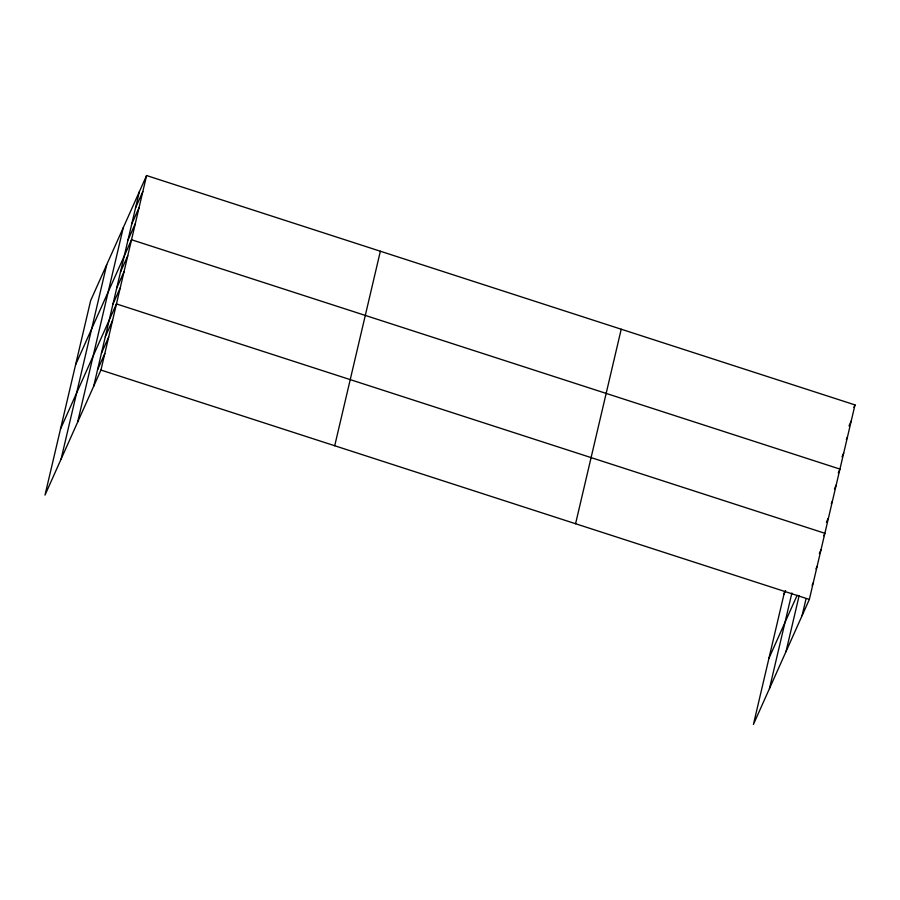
<?xml version="1.0" encoding="UTF-8"?>
<svg xmlns="http://www.w3.org/2000/svg" width="900" height="900" viewBox="0 0 900 900"><rect width="100%" height="100%" fill="white"/><g stroke="black" fill="none" stroke-linecap="round" stroke-linejoin="round"><path stroke-width="1.35" d="M61.065 459.191L106.718 264.679M77.603 422.201L123.266 227.689M93.668 386.303L139.32 191.79M146.588 175.545L90.653 300.577L45 495.09L100.935 370.058L146.588 175.545L855 404.91L809.347 599.423L753.413 724.455L784.631 591.457M334.71 445.748L380.363 251.235M575.572 523.733L621.225 329.22M769.477 688.545L791.899 592.999M786.026 651.555L799.155 595.597M802.08 615.656L805.961 599.119M135.551 207.833L142.819 191.599M131.794 223.875L139.05 207.641M128.025 239.929L135.281 223.684M75.589 364.77L131.524 239.737L839.936 469.091L838.26 472.849M120.487 272.025L127.755 255.78M116.719 288.067L123.986 271.834M112.961 304.121L120.218 287.876M60.525 428.963L116.449 303.93L824.873 533.284L823.748 535.781M105.311 336.701L112.567 320.456M101.43 353.228L108.686 336.994M97.549 369.765L104.816 353.531M853.886 407.407L855 404.91M849.004 425.947L851.231 420.952M846.349 439.504L847.462 437.006M842.029 456.795L843.705 453.049M784.001 594.124L785.61 590.535M834.491 488.891L836.168 485.145M831.285 503.685L832.399 501.188M826.403 522.236L828.079 518.49M768.938 658.316L797.13 595.294M819.315 553.567L820.991 549.821M815.985 568.856L817.11 566.347M812.104 585.383L813.229 582.885M100.935 370.058L809.347 599.423"/></g></svg>
